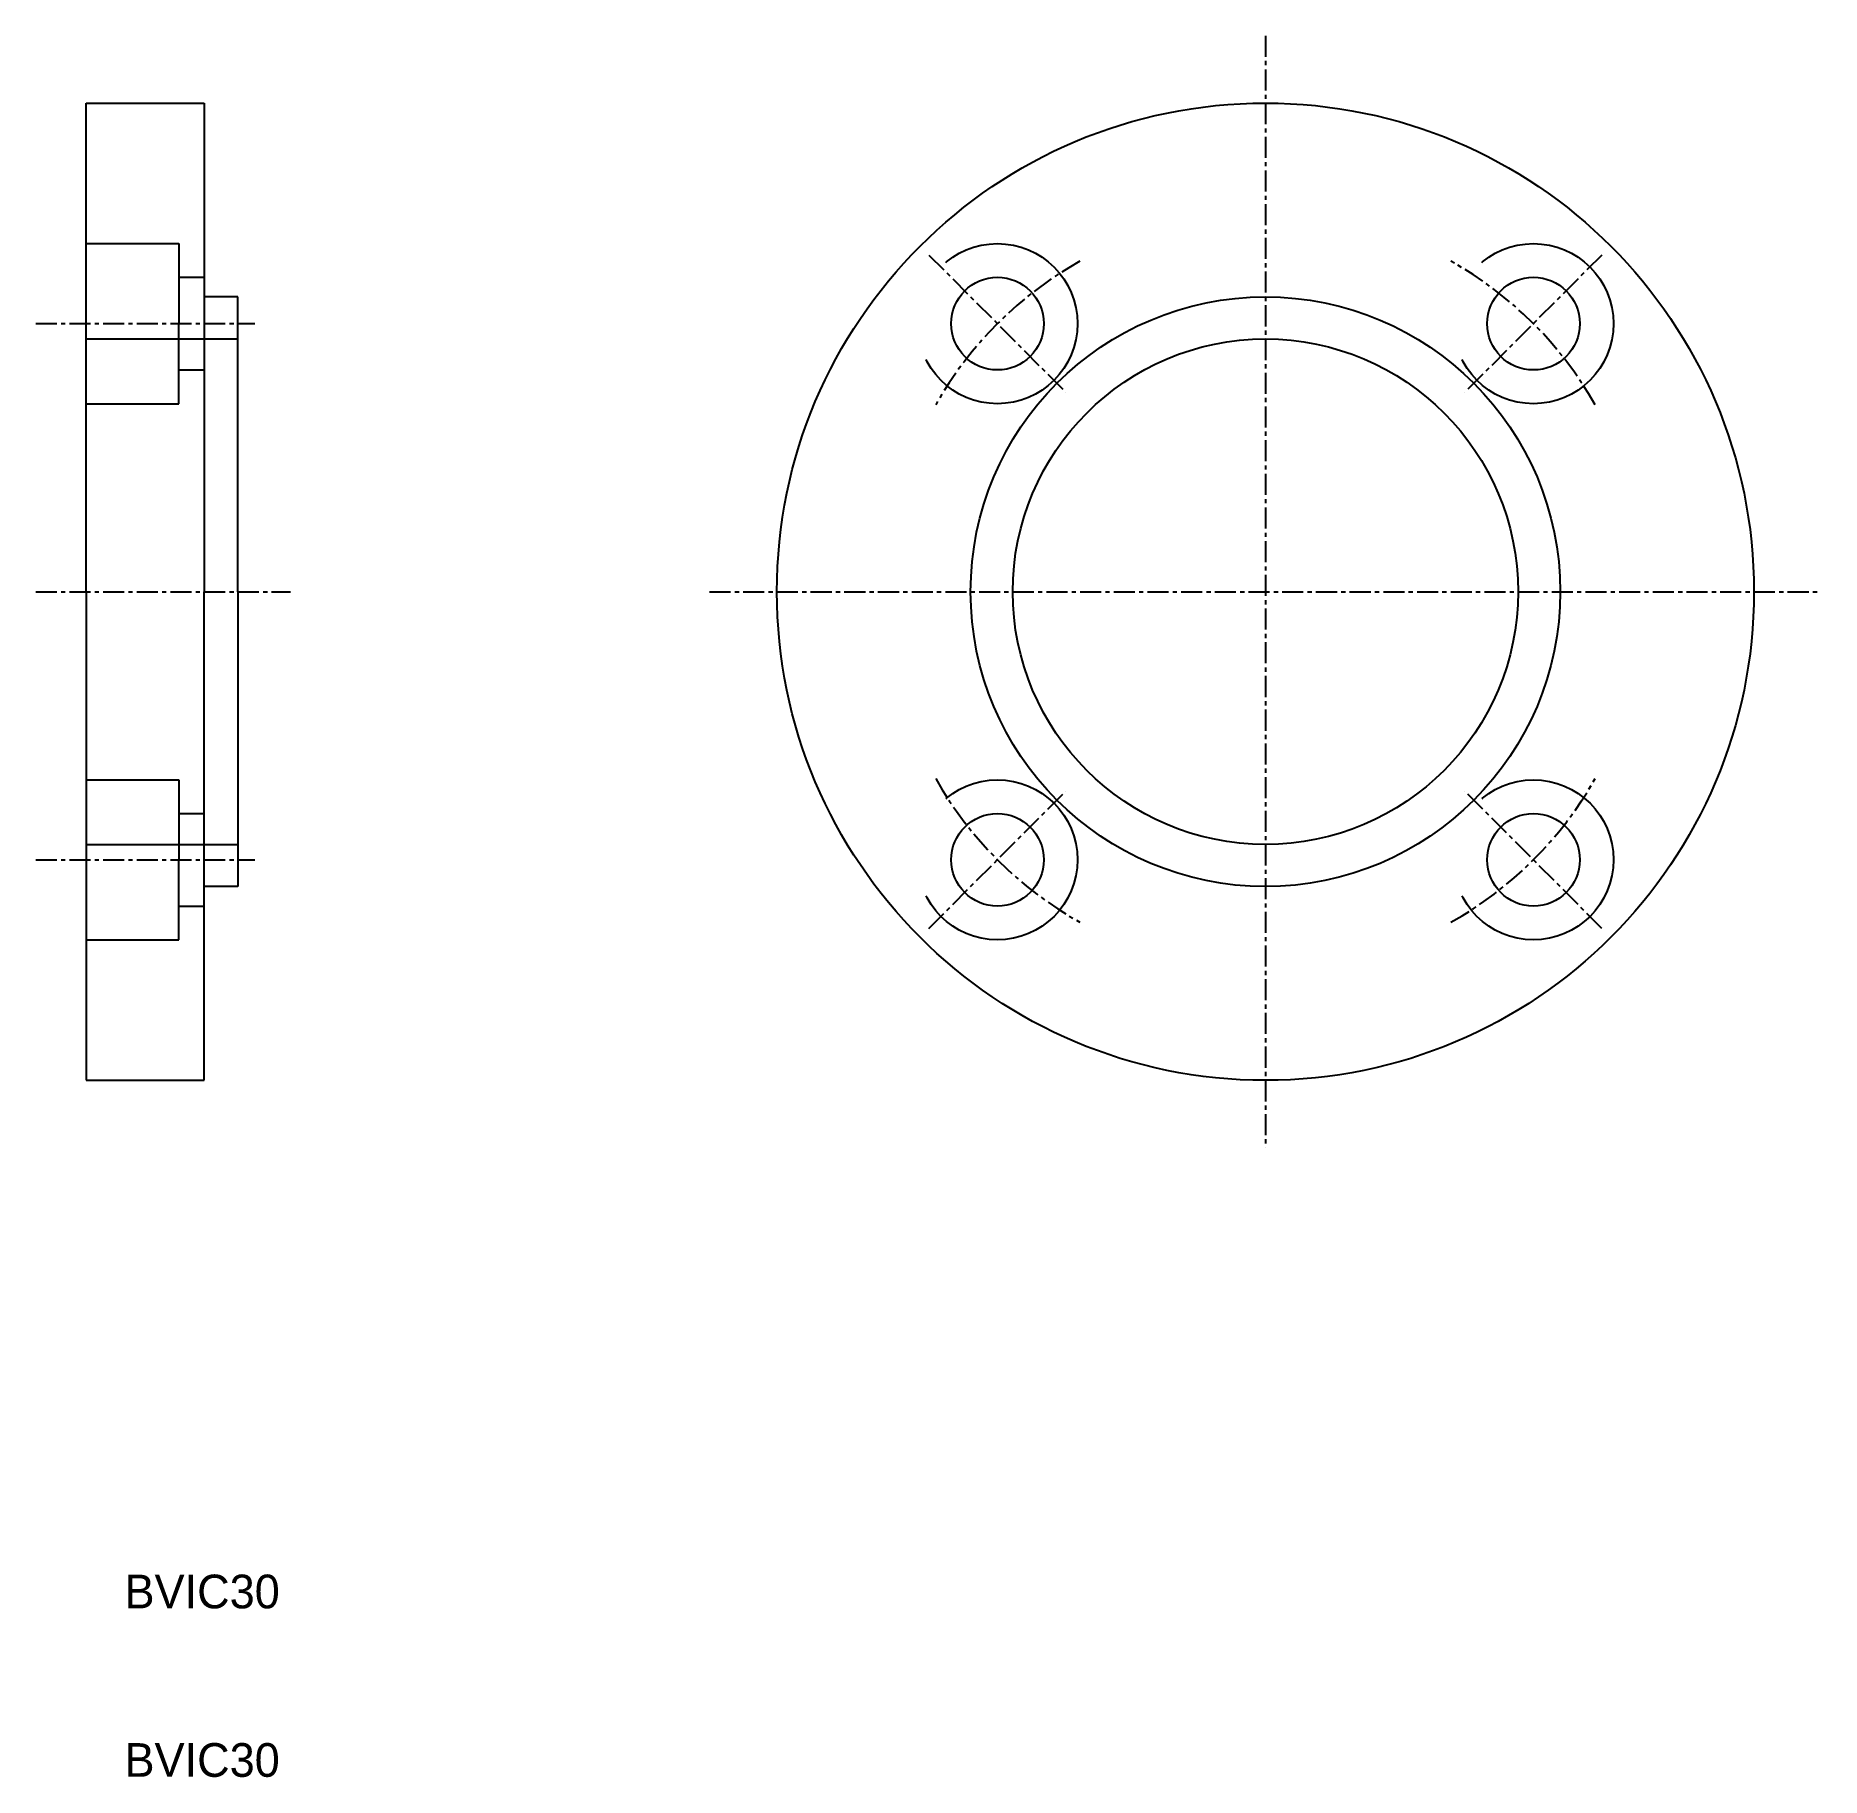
# Model space of a CAD drawing. Extents: x 183 to 289, y 89 to 192.
import ezdxf

# ---------------------------------------------------------------- set-up
doc = ezdxf.new("R2010")
doc.units = 0
doc.linetypes.add('CENTER', pattern=[2, 1.25, -0.25, 0.25, -0.25])
doc.linetypes.add('DASHED', pattern=[19.05, 12.7, -6.35])
doc.layers.get('0').update_dxf_attribs({"linetype": 'CONTINUOUS'})
doc.layers.add('CENTER', color=1, linetype='CENTER')

msp = doc.modelspace()

# ---------------------------------------------------------------- linework, layer by layer
for p, q in [((186.05, 159.05), (186.05, 188.05)), ((186.05, 188.05), (193.05, 188.05)), ((193.05, 188.05), (193.05, 159.05)), ((195.05, 176.55), (193.05, 176.55)), ((195.05, 159.05), (195.05, 176.55)), ((186.05, 159.05), (186.05, 130.05)), ((193.05, 130.05), (193.05, 159.05)), ((195.05, 159.05), (195.05, 141.55)), ((195.05, 141.55), (193.05, 141.55)), ((186.05, 130.05), (193.05, 130.05))]:
    msp.add_line(p, q)
at = {"color": 3, "linetype": 'DASHED'}
for p, q in [((186.05, 179.71), (191.55, 179.71)), ((191.55, 179.71), (191.55, 174.96)), ((191.55, 177.71), (193.05, 177.71)), ((191.55, 170.21), (191.55, 174.96)), ((186.05, 174.05), (195.05, 174.05)), ((191.55, 172.21), (193.05, 172.21)), ((186.05, 170.21), (191.55, 170.21)), ((186.05, 147.89), (191.55, 147.89)), ((191.55, 147.89), (191.55, 143.14)), ((191.55, 145.89), (193.05, 145.89)), ((186.05, 144.05), (195.05, 144.05)), ((191.55, 138.39), (191.55, 143.14)), ((191.55, 140.39), (193.05, 140.39)), ((186.05, 138.39), (191.55, 138.39))]:
    msp.add_line(p, q, dxfattribs=at)
for centre, radius in [((256.05, 159.05), 29), ((240.14, 174.96), 2.75), ((240.14, 174.96), 2.75), ((271.96, 174.96), 2.75), ((271.96, 174.96), 2.75), ((256.05, 159.05), 17.5), ((256.05, 159.05), 15), ((240.14, 143.14), 2.75), ((240.14, 143.14), 2.75), ((271.96, 143.14), 2.75), ((271.96, 143.14), 2.75)]:
    msp.add_circle(centre, radius)
for centre in [(240.14, 174.96), (271.96, 174.96), (240.14, 143.14), (271.96, 143.14)]:
    msp.add_circle(centre, 4.75, dxfattribs=at)
at = {"layer": 'CENTER', "color": 1, "linetype": 'CENTER'}
for p, q in [((256.05, 192.05), (256.05, 126.05)), ((236.07, 179.03), (244.2, 170.89)), ((236.07, 179.03), (244.2, 170.89)), ((276.02, 179.03), (267.89, 170.89)), ((276.02, 179.03), (267.89, 170.89)), ((183.05, 174.96), (196.05, 174.96)), ((183.05, 159.05), (198.18, 159.05)), ((223.05, 159.05), (289.05, 159.05)), ((236.07, 139.07), (244.2, 147.21)), ((236.07, 139.07), (244.2, 147.21)), ((276.02, 139.07), (267.89, 147.21)), ((276.02, 139.07), (267.89, 147.21)), ((183.05, 143.14), (196.05, 143.14))]:
    msp.add_line(p, q, dxfattribs=at)
for start, end in [(119.311, 150.4583), (29.5417, 60.689), (209.5417, 240.689), (299.311, 330.4583)]:
    msp.add_arc((256.05, 159.05), 22.5, start, end, dxfattribs=at)

# ---------------------------------------------------------------- texts
for p in [(188.32, 98.71), (188.32, 88.71)]:
    msp.add_text('BVIC30', height=2).set_placement(p)

doc.saveas('drawing.dxf')
